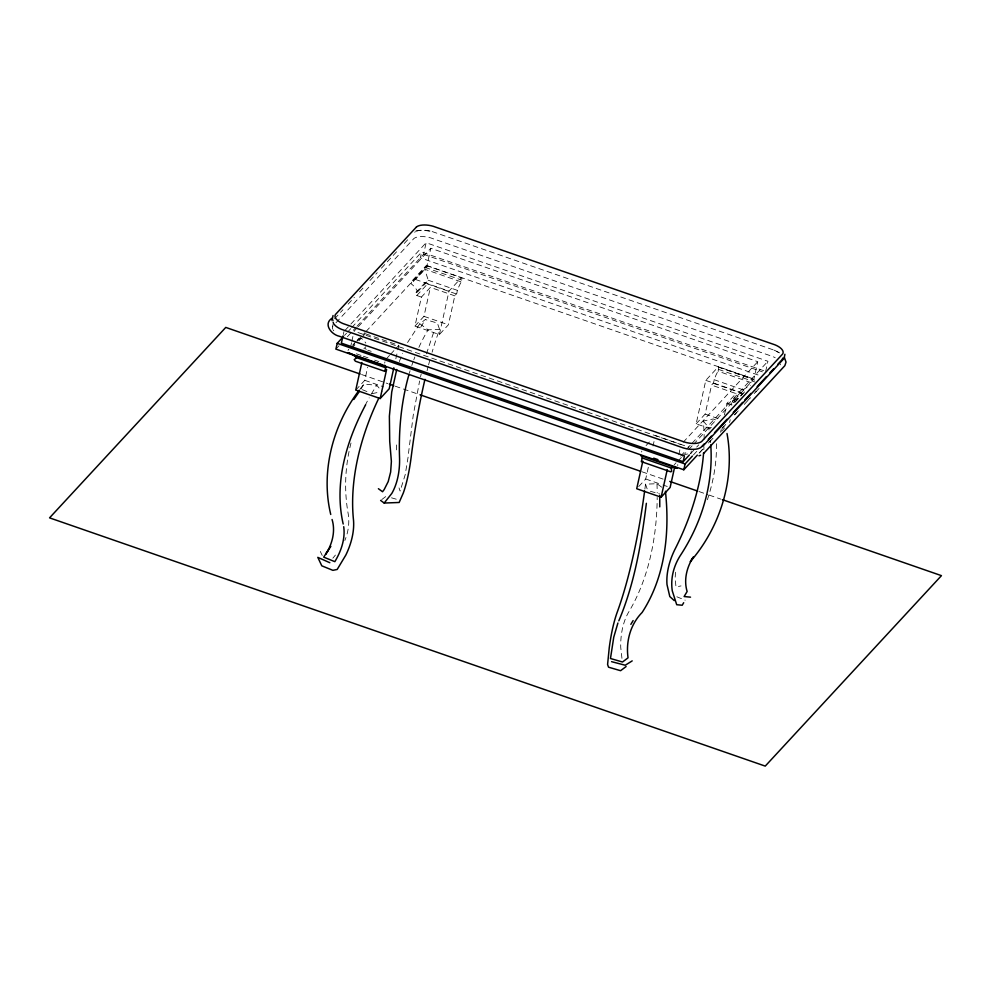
<?xml version="1.0" encoding="UTF-8"?>
<svg xmlns="http://www.w3.org/2000/svg" width="991" height="991" viewBox="0 0 991 991"><rect width="100%" height="100%" fill="white"/><g stroke="black" fill="none" stroke-linecap="round" stroke-linejoin="round"><path stroke-width="0.74" stroke-dasharray="4.96 3.72" d="M396.437 449.902L396.437 443.46M677.77 465.572L677.757 464.568M408.478 453.42L413.235 415.291L419.602 380.978M675.602 572.203L675.069 578.459L676.011 586.969L681.015 585.916M408.094 457.136L405.183 474.763L400.129 491.078L399.026 487.919M332.555 326.807L333.509 322.459M343.307 334.462L343.951 331.564M350.566 347.11L351.532 342.762M351.855 341.313L353.13 335.515M355.769 390.058L364.775 380.321L367.661 367.289M421.386 297.114L416.802 295.516A2.118 1.833 42.8 0 1 417.607 291.899A16.599 14.382 42.8 0 0 414.981 287.44L413.829 286.126A16.599 14.382 42.8 0 0 411.178 283.822L411.587 282.014A4.311 3.729 42.8 0 1 415.44 279.45L427.827 266.059L461.397 277.703A4.311 0.966 -70.9 0 1 461.719 280.106L461.31 281.927A16.599 3.741 -70.9 0 0 459.948 284.367L459.267 285.767A16.599 3.741 -70.9 0 0 458.251 288.009A16.488 3.716 -70.9 0 0 457.297 290.4L456.863 293.348L454.807 295.838L448.378 324.813L439.372 334.549L414.956 326.076L421.386 297.114L430.391 287.378L454.807 295.838M395.83 358.829L397.49 351.334M397.825 349.835L398.816 345.339L365.245 333.694A4.311 3.729 42.8 0 0 362.446 334.5M763.677 370.684L421.633 252.048L420.345 257.846L759.465 375.465M356.983 326.287L423.553 254.328L426.13 242.733L767.914 361.281L765.659 371.427M427.827 266.059L425.709 266.108L424.693 269.218L411.178 283.822M366.013 331.527L426.96 265.65L430.812 248.27L757.756 361.678L753.903 379.058L694.01 443.795M414.956 326.076L423.962 316.34L430.391 287.378M439.372 334.549L449.01 291.094L461.397 277.703M638.712 486.569L645.723 479L648.709 465.522M653.032 446.037L654.023 441.54M678.798 454.72L680.086 448.923M710.51 428.793L696.153 423.814L705.79 380.358L718.165 366.967L754.708 380.135M690.764 453.68L691.173 451.871A4.311 3.729 42.8 0 0 691.247 451.016M696.153 423.814L705.158 414.077L711.575 385.103L713.644 382.613L714.189 379.627A16.488 3.716 -70.9 0 1 716.035 375.044L716.728 373.632A16.488 3.716 -70.9 0 1 718.066 371.241M718.165 366.967A4.311 0.966 -70.9 0 1 718.487 369.37L718.091 371.191L751.896 382.91M720.568 432.274L721.213 429.376M724.421 414.895L726.985 403.312L735.991 393.576L711.575 385.103M729.574 422.538L730.218 419.651M734.071 402.259L735.991 393.576M420.543 376.778L421.187 374.016M426.464 353.824L434.207 330.66M707.388 499.761C713.446 481.366 717.063 461.967 716.344 442.556M399.323 361.604L402.507 353.341M348.014 350.442L348.795 349.228M407.561 342.527L419.8 323.735L425.325 319.548L437.378 323.066L439.583 329.396A211.393 50.244 -84.5 0 0 432.101 352.214M360.959 389.129L363.97 384.062L376.791 385.301L382.08 391.544M420.803 327.092L425.325 319.548M457.421 290.363L428.013 280.168L426.935 281.01L427.505 283.959L456.492 294.017M744.588 391.866L743.907 392.634M360.179 388.918L363.97 384.062M332.852 558.181L335.416 555.071M334.599 318.755L342.923 309.762M348.114 304.138L354.357 297.399M359.56 291.788L364.75 286.164M369.953 280.54L377.224 272.686M381.386 268.189L399.063 249.088M404.266 243.464L409.456 237.84M335.986 322.744L413.916 238.497A14.915 6.652 12.5 0 1 430.627 237.865L772.41 356.426A14.915 6.652 12.5 0 1 775.197 357.739M344.992 330.437L426.13 242.733M344.496 335.416L346.577 333.162M347.618 332.035L350.752 328.665M351.793 327.538L421.633 252.048M335.912 349.105L339.046 345.723M347.383 336.705L355.942 327.402M357.255 327.773L354.097 331.18L681.052 444.587M358.296 326.634L430.812 248.27M352.907 344.794L355.992 341.461M357.02 340.347L359.064 338.129M412.343 280.54L425.709 266.108M351.297 347.42L364.961 332.654M358.915 340.309L360.997 338.067A16.599 14.382 42.8 0 1 363.635 340.371L364.787 341.684A16.599 14.382 42.8 0 1 365.815 343.097M352.87 347.085L354.927 344.856M359.064 340.384L361.12 338.154M362.149 337.039L365.245 333.694M363.833 348.882L365.865 346.689M416.059 292.444L427.245 280.354M417.607 291.899L428.31 280.342L424.693 269.218L461.31 281.927M416.802 295.516L427.505 283.959M386.44 358.73L389.525 355.373M390.565 354.258L394.691 349.798M395.719 348.683L398.816 345.339M646.058 445.591L651.223 440.016M683.158 442.308L757.756 361.678M686.775 448.985L690.938 444.488M691.978 443.361L767.914 361.281M680.668 456.12L685.822 450.533M733.476 402.742A2.118 1.833 42.8 0 0 732.361 401.281L743.064 389.711L750.41 385.326M674.153 464.878L676.097 462.772M678.253 460.827L681.399 457.421M682.452 456.281L687.704 450.608M688.757 449.468L692.957 444.922M726.985 403.312L731.569 404.898L743.411 392.944M735.149 402.16L743.287 393.365M690.442 453.828L695.645 448.205M696.685 447.077L698.766 444.835M693.427 454.956L697.602 450.459M699.064 453.135L704.254 447.511M708.416 443.014L710.497 440.772A211.393 182.381 -19.2 0 1 710.646 443.485M721.931 428.422L724 426.167M734.393 414.944L736.474 412.69M747.908 400.339L749.989 398.097M754.139 393.6L756.22 391.358M699.435 452.862L704.651 447.238M709.866 441.602L712.987 438.22M722.377 428.087L726.539 423.578M734.876 414.56L739.051 410.051M744.266 404.427L750.521 397.664M755.724 392.027L759.899 387.518M721.559 431.196L724.57 427.951M381.733 499.6L386.156 496.256M714.065 379.664L744.414 390.305M415.923 230.829L422.847 230.098L432.46 231.634M737.985 398.754L736.449 399.15A16.599 14.382 42.8 0 0 734.306 400.03M687.556 453.952L686.02 454.336A16.599 14.382 42.8 0 0 685.277 454.596M372.083 393.65L379.219 392.151M704.155 439.397A211.393 132.831 -53.7 0 0 703.251 421.051L713.26 418.958L718.822 421.212M419.8 323.735L428.112 329.83L439.583 329.396M661.728 487.2L656.983 483.719L645.513 484.153A211.393 50.244 -84.5 0 1 644.807 489.628M703.251 421.051L708.54 427.294L711.389 427.567M416.542 231.2A15.608 6.962 12.5 0 1 432.15 231.56L432.373 231.621M650.393 491.263L659.758 494.001M391.507 497.816L398.209 499.774M432.15 231.56L774.615 350.319L779.607 352.883M423.553 254.328L762.426 371.86M426.96 265.65L753.903 379.058M718.413 366.918L752.801 378.847M425.089 267.409L461.719 280.106M718.487 369.37L755.105 382.08M415.44 279.45L449.01 291.094M705.79 380.358L739.348 392.002A4.311 3.729 42.8 0 1 741.64 395.372M713.272 383.282L742.259 393.34M423.962 316.34L448.378 324.813M705.158 414.077L718.079 418.561M655.348 435.545L688.918 447.189M367.76 350.17L371.191 351.359M356.339 353.787L361.975 355.744M363.375 356.24L369.011 358.185M374.648 360.142L378.872 361.604M361.591 374.524L387.89 383.641M395.186 386.18L418.561 394.282M642.032 471.79L665.395 479.904M698.989 491.548L707.76 494.596M709.209 495.104L720.903 499.154M364.775 380.321L383.443 386.8M645.723 479L661.517 484.475M662.954 484.983L667.265 486.47M362.347 389.686L369.296 392.51M676.865 596.793L685.202 600.174M320.316 551.467L322.236 555.456M645.513 484.153L647.718 490.483M621.952 658.358L620.725 647.259A61.331 39.083 78.2 0 1 628.43 612.488A211.393 134.702 78.2 0 0 657.194 497.47M409.295 373.384A211.393 134.702 78.2 0 1 410.076 370.783M411.785 365.481A211.393 134.702 78.2 0 1 413.284 361.17M413.804 359.758A211.393 134.702 78.2 0 1 414.87 356.946M418.871 347.407A211.393 134.702 78.2 0 1 428.112 329.83M427.071 370.696A211.393 50.244 -84.5 0 1 428.199 366.298M428.583 364.849A211.393 50.244 -84.5 0 1 430.131 359.138M656.983 483.719A211.393 134.702 78.2 0 1 657.194 492.899M641.549 452.007A4.311 0.966 -70.9 0 1 641.871 451.116M703.969 446.706A211.393 132.831 -53.7 0 1 703.808 449.679M708.54 427.294A211.393 182.381 -19.2 0 1 709.011 429.97M732.015 404.898A2.118 1.833 42.8 0 1 731.569 404.898M732.361 401.281A16.488 14.283 42.8 0 1 734.281 400.042M414.659 232.228A15.608 6.962 12.5 0 1 415.514 231.671M333.224 320.613A15.608 6.962 12.5 0 1 333.558 319.87M333.769 330.771A14.915 6.652 12.5 0 1 333.149 329.953M332.728 329.136A14.915 6.652 12.5 0 1 332.865 326.113M780.561 364.081A14.915 6.652 12.5 0 1 780.437 364.824M774.033 350.145A15.608 6.962 12.5 0 1 780.351 353.948M351 442.989A211.393 182.381 -19.2 0 0 348.25 514.081A61.331 52.919 -19.2 0 1 344.843 540.504M365.06 405.567A211.393 182.381 -19.2 0 1 369.16 397.849M371.34 394.046A211.393 182.381 -19.2 0 1 376.791 385.301M384.607 363.14A4.311 0.966 -70.9 0 1 385.016 361.789M366.236 349.489A2.118 1.833 42.8 0 1 365.506 348.299"/><path stroke-width="1.49" d="M659.758 506.884L659.758 495.426M646.367 503.317C641.363 543.241 634.574 583.575 618.818 620.837M343.456 336.544L337.2 343.307L335.912 349.105L683.802 469.771L697.354 455.117M342.985 335.912L341.375 343.146L683.158 461.695L689.402 454.956M361.864 362.533L355.769 390.058L380.185 398.531L389.19 388.794L393.836 367.81M380.185 398.531L386.601 369.556L384.706 371.34L385.71 367.76A16.599 3.741 -70.9 0 0 385.202 365.803L384.904 365.481A16.599 3.741 -70.9 0 0 384.099 365.369M642.812 461.211L636.717 488.736L661.121 497.209L670.127 487.473L674.623 467.195M661.121 497.209L667.228 469.684M683.158 461.695L684.447 455.91M683.802 469.771L685.091 463.974L692.387 456.083M396.734 369.482L391.73 392.04L389.376 416.195L389.711 441.342L391.383 461.422L390.652 472.013L388.212 481.564L384.198 489.529L382.551 491.747L378.389 488.699M617.901 623.029L613.763 637.151L610.468 658.495L622.509 662.013L628.046 657.826C625.755 641.536 630.363 624.38 642.106 612.488C665.221 576.96 669.879 532.551 665.432 491.226M784.154 358.16L784.897 354.283M365.667 404.724C346.429 440.735 333.794 483.224 343.183 524.004M692.796 557.871C686.676 567.732 683.641 580.156 687.135 591.491L684.112 596.545L690.529 597.164M683.691 602.714L682.192 605.241L676.704 604.708L672.282 590.834A61.331 52.919 -19.2 0 1 679.987 556.075A211.393 182.381 -19.2 0 0 710.758 444.848M630.858 624.355L633.125 620.577M642.242 457.978L641.326 461.62L670.734 471.827L671.675 471.357L671.241 468.025L642.242 457.978A16.599 3.741 -70.9 0 0 641.734 456.021L641.437 455.699A16.599 3.741 -70.9 0 0 640.632 455.587L677.262 468.285L674.091 467.232L671.241 468.025M693.403 556.831L690.281 561.686C720.284 527.15 735.384 478.802 727.01 433.501M333.038 315.547L332.035 320.613M330.858 546.351L325.779 554.13C332.27 544.047 335.676 531.226 332.059 519.482M353.799 399.522L359.374 391.433M359.238 390.132C332.889 424.767 320.427 471.741 330.746 514.465M328.182 550.216L323.71 557.14L334.834 561.662C341.09 551.269 345.401 538.968 343.728 526.704M380.618 500.43L384.186 503.044L391.854 493.369A61.331 39.083 78.2 0 0 399.571 458.61A211.393 134.702 78.2 0 1 408.924 374.697M332.282 318.061C322.756 323.846 331.378 334.524 339.133 336.197L683.555 455.501M704.118 443.956L701.009 447.325A15.608 6.962 12.5 0 1 683.517 447.994L341.622 329.396A15.608 6.962 12.5 0 1 333.868 323.896M708.28 439.459L711.402 436.09M714.523 432.72L726.998 419.23M733.229 412.491L742.593 402.383M744.675 400.129L750.905 393.39M757.149 386.651L766.501 376.53M769.623 373.161L773.785 368.664M777.935 364.168L782.097 359.671M702.631 446.445L783.807 358.705M703.536 453.568L784.847 365.679L786.024 362.074L784.327 357.33M626.126 666.522L620.589 670.696L608.536 667.191L607.594 664.478L609.254 647.693A61.331 14.58 -84.5 0 1 616.959 612.921A211.393 50.244 -84.5 0 0 644.621 491.003M632.208 660.886L625.234 665.234L611.571 661.666M700.637 455.253L698.94 455.81M385.71 367.76L356.723 357.701L354.233 359.597L355.385 361.207L384.917 371.377M384.186 503.044L399.15 502.474L403.325 492.936A61.331 14.58 -84.5 0 0 411.03 458.176A211.393 50.244 -84.5 0 1 424.966 379.33M348.46 352.895L347.482 352.672L382.699 364.886M349.414 353.155L351.359 353.861M337.2 343.307L685.091 463.974M653.713 458.164L657.937 459.638M360.129 374.016L225.762 327.414L49.55 517.859L765.238 766.105L941.45 575.647L722.365 499.662M389.339 384.149L393.724 385.672M420.023 394.79L640.57 471.282M669.78 481.415L697.528 491.04M329.83 562.715L317.801 557.363L321.79 565.824L332.902 570.345L337.188 569.453L345.822 555.084A61.331 38.538 -53.7 0 0 353.527 520.325A211.393 132.831 -53.7 0 1 378.686 398.419M352.276 354.283L356.723 357.701M674.239 600.596L669.805 596.557L667.005 584.591A61.331 38.538 -53.7 0 1 674.71 549.832A211.393 132.831 -53.7 0 0 703.61 452.652M333.41 323.041A15.608 6.962 12.5 0 1 333.162 322.199M782.568 358.16A15.608 6.962 12.5 0 1 782.432 358.94M416.493 226.914L335.429 314.519A14.915 6.652 12.5 0 0 343.134 323.623L684.917 442.172A14.915 6.652 12.5 0 0 701.628 441.54L782.692 353.936A14.915 6.652 12.5 0 0 774.987 344.831L433.203 226.282A14.915 6.652 12.5 0 0 416.493 226.914"/></g></svg>
